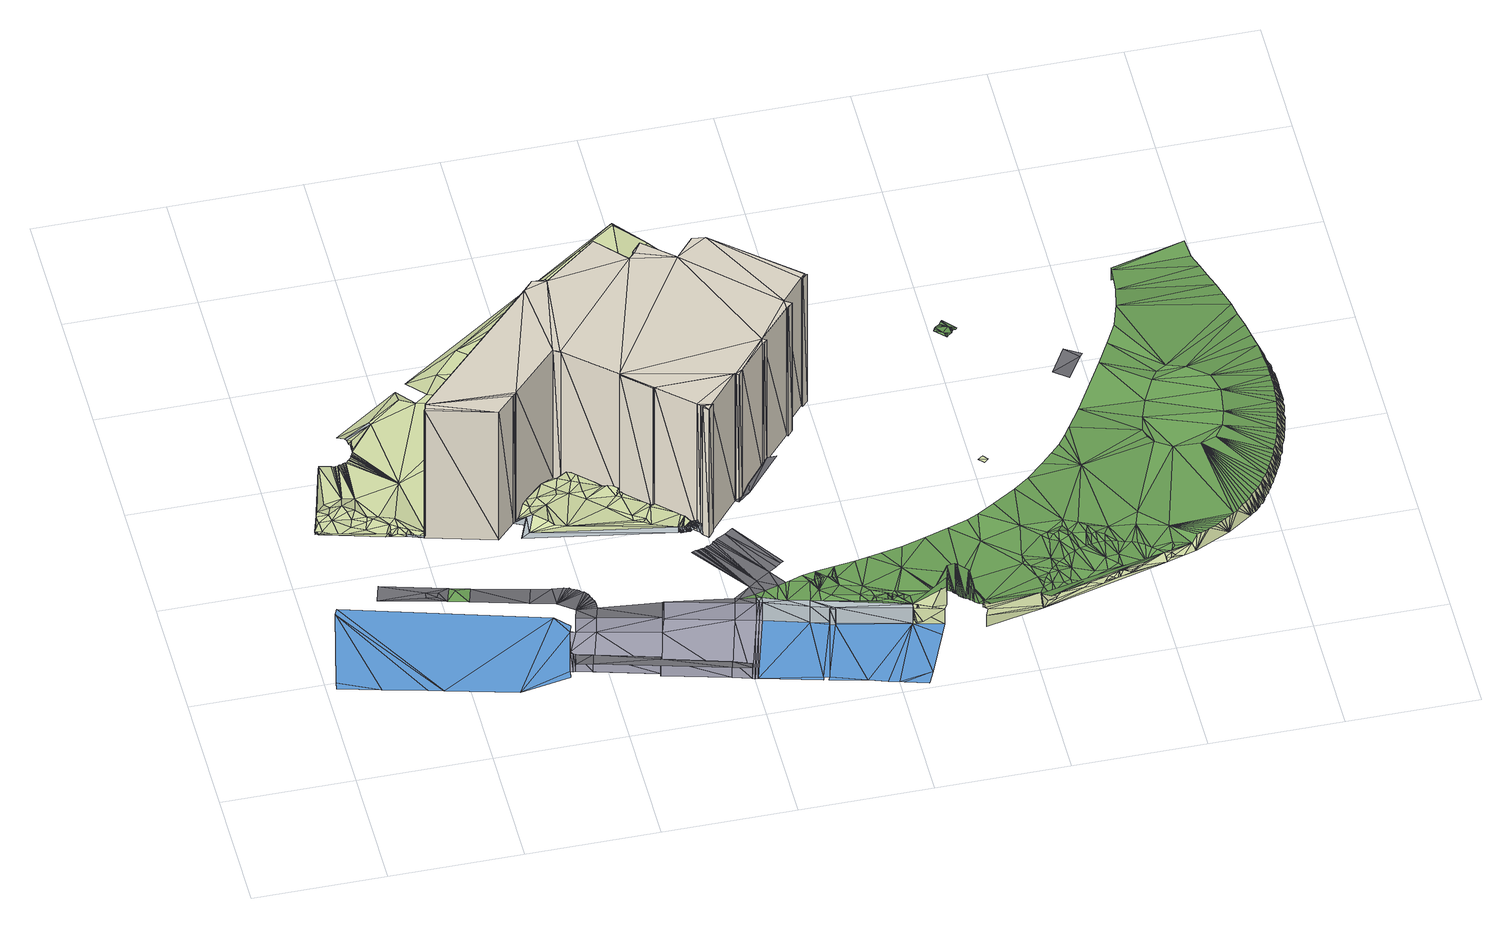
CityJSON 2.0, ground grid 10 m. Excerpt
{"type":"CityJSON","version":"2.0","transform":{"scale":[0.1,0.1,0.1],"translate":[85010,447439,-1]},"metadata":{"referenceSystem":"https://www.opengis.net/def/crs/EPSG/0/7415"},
"CityObjects":{
"object1":{"type":"GenericCityObject","attributes":{"bgt_status":"bestaand","bgt_type":"muur","plus_status":"geenWaarde","plus_type":"waardeOnbekend","relatievehoogteligging":"0"},"geometry":[{"type":"MultiSurface","lod":"1","boundaries":[[[0,1,2]],[[0,2,3]]]}]},
"object2":{"type":"GenericCityObject","attributes":{"bgt_status":"bestaand","bgt_type":"muur","plus_status":"geenWaarde","plus_type":"waardeOnbekend","relatievehoogteligging":"0"},"geometry":[{"type":"MultiSurface","lod":"1","boundaries":[[[4,5,6]],[[5,7,6]]]}]},
"bridge1":{"type":"Bridge","attributes":{"bgt_status":"bestaand","class":"dek","hoortbijtypeoverbrugging":"waardeOnbekend","overbruggingisbeweegbaar":"0","plus_status":"geenWaarde","relatievehoogteligging":"1"},"geometry":[{"type":"MultiSurface","lod":"1","boundaries":[[[8,9,10]],[[8,11,9]],[[12,13,14]],[[12,15,13]],[[16,11,8]],[[12,17,15]],[[15,18,19]],[[19,20,21]],[[21,22,23]],[[21,20,22]],[[19,18,20]],[[15,17,18]],[[24,12,11]],[[17,24,25]],[[17,12,24]],[[26,16,8]],[[24,11,16]],[[8,27,26]],[[8,28,27]],[[29,9,11]],[[30,9,29]],[[31,11,12]],[[29,11,31]],[[32,12,14]],[[31,12,32]],[[33,14,13]],[[32,14,33]],[[34,13,15]],[[33,13,34]],[[35,15,19]],[[34,15,35]],[[36,19,21]],[[35,19,36]],[[37,35,36]],[[38,21,23]],[[36,21,38]],[[39,18,17]],[[40,18,39]],[[41,17,25]],[[39,17,41]],[[42,25,24]],[[41,25,42]],[[43,24,16]],[[42,24,43]],[[44,16,26]],[[43,16,44]],[[45,26,27]],[[44,26,45]],[[46,27,28]],[[45,27,46]]]}]},
"object3":{"type":"GenericCityObject","attributes":{"bgt_status":"bestaand","bgt_type":"muur","plus_status":"geenWaarde","plus_type":"waardeOnbekend","relatievehoogteligging":"0"},"geometry":[{"type":"MultiSurface","lod":"1","boundaries":[[[47,48,49]],[[50,51,52]],[[53,54,55]],[[48,47,56]],[[56,57,58]],[[54,59,60]],[[61,62,63]],[[62,64,65]],[[66,67,68]],[[67,69,68]],[[70,71,72]],[[66,68,73]],[[55,54,60]],[[60,61,63]],[[63,62,65]],[[65,64,74]],[[68,75,73]],[[68,76,75]],[[74,66,73]],[[72,53,55]],[[77,78,70]],[[79,80,77]],[[64,66,74]],[[81,82,79]],[[83,84,81]],[[85,86,83]],[[59,61,60]],[[58,87,85]],[[71,53,72]],[[88,71,70]],[[78,88,70]],[[80,78,77]],[[82,80,79]],[[84,82,81]],[[86,84,83]],[[89,86,85]],[[87,89,85]],[[57,87,58]],[[90,47,49]],[[57,56,47]],[[50,90,49]],[[91,50,49]],[[91,51,50]],[[50,52,92]],[[93,88,78]],[[94,93,80]],[[80,93,78]],[[95,94,82]],[[82,94,80]],[[96,95,84]],[[84,95,82]],[[86,96,84]],[[97,90,50]],[[92,97,50]]]}]},
"building1":{"type":"Building","attributes":{"bgt_status":"bestaand","hoek":"(1:-48.6)","identificatiebagpnd":"503100000022859","identificatiebagvbolaagstehuisnummer":"(1:503010000003317)","measuredHeight":12.97,"min-height-surface":0.29,"plaatsingspunt":"(1:85042.649447462.716)","plus_status":"geenWaarde","relatievehoogteligging":"0","tekst":"(1:79)"},"geometry":[{"type":"MultiSurface","lod":"1","boundaries":[[[98,99,100]],[[101,102,103]],[[101,104,102]],[[105,106,107]],[[103,107,101]],[[108,109,107]],[[108,110,109]],[[111,112,113]],[[107,106,108]],[[114,105,107]],[[105,115,116]],[[106,105,116]],[[117,118,119]],[[105,120,121]],[[113,122,123]],[[111,113,123]],[[121,124,123]],[[125,126,103]],[[123,127,111]],[[124,127,123]],[[120,124,121]],[[128,129,130]],[[131,132,120]],[[105,114,120]],[[120,114,131]],[[126,107,103]],[[128,133,134]],[[128,114,129]],[[135,133,136]],[[137,138,139]],[[137,139,140]],[[138,135,139]],[[140,141,142]],[[140,139,141]],[[135,136,139]],[[133,128,130]],[[133,130,136]],[[136,130,143]],[[143,130,144]],[[114,107,126]],[[126,119,118]],[[145,130,129]],[[129,114,126]],[[118,129,126]],[[146,125,103]],[[147,126,125]],[[146,148,125]],[[146,100,148]],[[146,98,100]],[[149,150,98]],[[98,150,99]],[[151,149,146]],[[146,149,98]],[[152,151,103]],[[103,151,146]],[[153,152,102]],[[102,152,103]],[[154,153,104]],[[104,153,102]],[[155,154,101]],[[101,154,104]],[[156,155,107]],[[107,155,101]],[[157,156,109]],[[109,156,107]],[[158,157,110]],[[110,157,109]],[[159,158,108]],[[108,158,110]],[[160,159,106]],[[106,159,108]],[[161,160,116]],[[116,160,106]],[[162,161,115]],[[115,161,116]],[[163,162,105]],[[105,162,115]],[[164,163,121]],[[121,163,105]],[[165,164,123]],[[123,164,121]],[[166,165,122]],[[122,165,123]],[[167,166,113]],[[113,166,122]],[[67,167,112]],[[112,167,113]],[[69,67,111]],[[111,67,112]],[[68,69,127]],[[127,69,111]],[[76,68,124]],[[124,68,127]],[[168,76,120]],[[120,76,124]],[[169,168,132]],[[132,168,120]],[[170,169,131]],[[131,169,132]],[[171,170,114]],[[114,170,131]],[[172,171,128]],[[128,171,114]],[[173,172,134]],[[134,172,128]],[[174,173,133]],[[133,173,134]],[[51,174,135]],[[135,174,133]],[[52,51,138]],[[138,51,135]],[[92,52,137]],[[137,52,138]],[[175,92,140]],[[140,92,137]],[[2,175,142]],[[142,175,140]],[[3,2,141]],[[141,2,142]],[[176,3,139]],[[139,3,141]],[[177,176,136]],[[136,176,139]],[[178,177,143]],[[143,177,136]],[[179,178,144]],[[144,178,143]],[[180,179,130]],[[130,179,144]],[[181,180,145]],[[145,180,130]],[[182,181,129]],[[129,181,145]],[[183,182,118]],[[118,182,129]],[[184,183,117]],[[117,183,118]],[[185,184,119]],[[119,184,117]],[[186,185,126]],[[126,185,119]],[[187,186,147]],[[147,186,126]],[[188,187,125]],[[125,187,147]],[[189,188,148]],[[148,188,125]],[[190,189,100]],[[100,189,148]],[[150,190,99]],[[99,190,100]]]}]},
"object4":{"type":"GenericCityObject","attributes":{"bgt_status":"bestaand","bgt_type":"kademuur","plus_status":"geenWaarde","plus_type":"waardeOnbekend","relatievehoogteligging":"0"},"geometry":[{"type":"MultiSurface","lod":"1","boundaries":[[[191,192,193]],[[191,193,194]],[[195,196,191]],[[191,196,192]],[[197,195,194]],[[194,195,191]],[[198,197,193]],[[193,197,194]]]}]},
"object5":{"type":"GenericCityObject","attributes":{"bgt_status":"bestaand","bgt_type":"kademuur","plus_status":"geenWaarde","plus_type":"waardeOnbekend","relatievehoogteligging":"0"},"geometry":[{"type":"MultiSurface","lod":"1","boundaries":[[[199,200,192]],[[199,192,201]],[[200,193,192]],[[200,202,193]],[[200,203,202]],[[202,203,38]],[[36,38,204]],[[36,205,37]],[[205,36,204]],[[38,203,204]],[[196,206,192]],[[192,206,201]],[[207,198,202]],[[202,198,193]],[[23,207,38]],[[38,207,202]],[[21,23,36]],[[36,23,38]],[[19,21,35]],[[35,21,37]],[[37,21,36]],[[205,35,37]]]}]},
"road1":{"type":"Road","attributes":{"bgt_status":"bestaand","function":"voetpad","plus_functiewegdeel":"waardeOnbekend","plus_fysiekvoorkomenwegdeel":"gebakkenklinkers","plus_status":"geenWaarde","relatievehoogteligging":"0","surfacematerial":"openverharding","wegdeeloptalud":"0"},"geometry":[{"type":"MultiSurface","lod":"1","boundaries":[[[208,209,210]],[[211,212,213]],[[211,209,214]],[[208,214,209]],[[212,211,214]],[[215,208,210]],[[215,213,208]],[[215,211,213]]]}]},
"road2":{"type":"Road","attributes":{"bgt_status":"bestaand","function":"voetpad","plus_functiewegdeel":"waardeOnbekend","plus_fysiekvoorkomenwegdeel":"gebakkenklinkers","plus_status":"geenWaarde","relatievehoogteligging":"0","surfacematerial":"openverharding","wegdeeloptalud":"0"},"geometry":[{"type":"MultiSurface","lod":"1","boundaries":[[[213,212,208]],[[212,214,208]]]}]},
"plantcover1":{"type":"PlantCover","attributes":{"begroeidterreindeeloptalud":"0","bgt_status":"bestaand","class":"groenvoorziening","plus_fysiekvoorkomen":"waardeOnbekend","plus_status":"geenWaarde","relatievehoogteligging":"0"},"geometry":[{"type":"MultiSurface","lod":"1","boundaries":[[[216,217,218]],[[218,209,211]],[[216,218,211]],[[217,209,218]]]}]},
"road3":{"type":"Road","attributes":{"bgt_status":"bestaand","function":"parkeervlak","plus_functiewegdeel":"waardeOnbekend","plus_fysiekvoorkomenwegdeel":"betonstraatstenen","plus_status":"geenWaarde","relatievehoogteligging":"0","surfacematerial":"openverharding","wegdeeloptalud":"0"},"geometry":[{"type":"MultiSurface","lod":"1","boundaries":[[[219,220,217]],[[219,217,216]]]}]},
"road4":{"type":"Road","attributes":{"bgt_status":"bestaand","function":"voetpad","plus_functiewegdeel":"waardeOnbekend","plus_fysiekvoorkomenwegdeel":"gebakkenklinkers","plus_status":"geenWaarde","relatievehoogteligging":"0","surfacematerial":"openverharding","wegdeeloptalud":"0"},"geometry":[{"type":"MultiSurface","lod":"1","boundaries":[[[221,43,222]],[[43,44,222]],[[16,26,43]],[[43,26,44]]]}]},
"road5":{"type":"Road","attributes":{"bgt_status":"bestaand","function":"voetpad","plus_functiewegdeel":"waardeOnbekend","plus_fysiekvoorkomenwegdeel":"gebakkenklinkers","plus_status":"geenWaarde","relatievehoogteligging":"0","surfacematerial":"openverharding","wegdeeloptalud":"0"},"geometry":[{"type":"MultiSurface","lod":"1","boundaries":[[[223,224,225]],[[223,225,226]],[[226,225,227]],[[227,225,228]],[[228,225,229]],[[229,225,230]],[[230,225,231]],[[231,225,232]],[[232,233,234]],[[234,233,235]],[[235,233,236]],[[236,233,237]],[[237,233,238]],[[238,233,239]],[[239,233,240]],[[240,233,241]],[[241,233,242]],[[242,233,243]],[[243,233,244]],[[232,225,233]],[[245,220,219]],[[225,245,219]],[[224,245,225]]]}]},
"road6":{"type":"Road","attributes":{"bgt_status":"bestaand","function":"voetpad","plus_functiewegdeel":"waardeOnbekend","plus_fysiekvoorkomenwegdeel":"gebakkenklinkers","plus_status":"geenWaarde","relatievehoogteligging":"0","surfacematerial":"openverharding","wegdeeloptalud":"0"},"geometry":[{"type":"MultiSurface","lod":"1","boundaries":[[[29,244,233]],[[29,233,30]],[[9,11,30]],[[30,11,29]]]}]},
"road7":{"type":"Road","attributes":{"bgt_status":"bestaand","function":"rijbaanlokaleweg","plus_functiewegdeel":"waardeOnbekend","plus_fysiekvoorkomenwegdeel":"betonstraatstenen","plus_status":"geenWaarde","relatievehoogteligging":"0","surfacematerial":"openverharding","wegdeeloptalud":"0"},"geometry":[{"type":"MultiSurface","lod":"1","boundaries":[[[42,43,41]],[[246,39,41]],[[43,221,41]],[[41,221,246]],[[24,16,42]],[[42,16,43]],[[25,24,41]],[[41,24,42]],[[17,25,39]],[[39,25,41]]]}]},
"waterbody1":{"type":"WaterBody","attributes":{"bgt_status":"bestaand","class":"waterloop","plus_status":"geenWaarde","plus_type":"waardeOnbekend","relatievehoogteligging":"0"},"geometry":[{"type":"MultiSurface","lod":"1","boundaries":[[[247,248,249]],[[247,250,251]],[[27,26,9]],[[252,10,253]],[[254,10,28]],[[254,27,9]],[[14,12,13]],[[13,12,15]],[[19,15,18]],[[255,197,256]],[[21,19,20]],[[23,21,22]],[[207,197,198]],[[22,207,23]],[[256,197,207]],[[196,195,206]],[[206,195,257]],[[206,258,259]],[[206,260,258]],[[206,261,260]],[[260,262,263]],[[262,260,261]],[[256,207,22]],[[206,264,261]],[[206,257,264]],[[195,255,257]],[[257,255,265]],[[195,197,255]],[[12,17,15]],[[24,11,16]],[[256,22,266]],[[11,9,16]],[[21,20,22]],[[19,18,20]],[[15,17,18]],[[24,25,17]],[[12,24,17]],[[12,11,24]],[[267,28,268]],[[9,26,16]],[[10,252,268]],[[28,27,254]],[[251,250,252]],[[10,268,28]],[[252,250,268]],[[247,269,250]],[[247,249,269]],[[249,248,270]]]}]},
"road8":{"type":"Road","attributes":{"bgt_status":"bestaand","function":"rijbaanlokaleweg","plus_functiewegdeel":"waardeOnbekend","plus_fysiekvoorkomenwegdeel":"betonstraatstenen","plus_status":"geenWaarde","relatievehoogteligging":"0","surfacematerial":"openverharding","wegdeeloptalud":"0"},"geometry":[{"type":"MultiSurface","lod":"1","boundaries":[[[31,32,244]],[[31,244,29]],[[12,14,31]],[[31,14,32]],[[11,12,29]],[[29,12,31]]]}]},
"landuse1":{"type":"LandUse","attributes":{"bgt_fysiekvoorkomen":"erf","bgt_status":"bestaand","onbegroeidterreindeeloptalud":"0","plus_fysiekvoorkomen":"waardeOnbekend","plus_status":"geenWaarde","relatievehoogteligging":"0"},"geometry":[{"type":"MultiSurface","lod":"1","boundaries":[[[271,51,91]],[[272,273,171]],[[91,49,274]],[[275,170,171]],[[273,276,171]],[[58,277,56]],[[278,170,275]],[[279,280,281]],[[76,282,75]],[[75,282,73]],[[73,282,74]],[[74,282,65]],[[65,282,63]],[[63,282,60]],[[60,282,55]],[[55,282,72]],[[72,282,70]],[[70,282,77]],[[77,282,79]],[[79,282,81]],[[81,282,83]],[[83,282,277]],[[85,83,277]],[[58,85,277]],[[283,169,170]],[[284,285,286]],[[172,272,171]],[[172,173,287]],[[169,280,168]],[[169,281,280]],[[288,289,290]],[[283,170,278]],[[288,290,291]],[[174,51,290]],[[292,293,294]],[[294,295,281]],[[296,297,298]],[[297,299,289]],[[300,301,283]],[[281,169,301]],[[277,282,76]],[[277,48,56]],[[168,279,76]],[[168,280,279]],[[300,283,278]],[[301,169,283]],[[287,272,172]],[[286,285,296]],[[284,274,49]],[[276,302,275]],[[174,299,303]],[[174,290,299]],[[48,285,49]],[[292,281,301]],[[288,291,51]],[[290,51,291]],[[304,293,285]],[[304,294,293]],[[287,303,305]],[[306,293,292]],[[307,273,272]],[[308,302,276]],[[279,277,76]],[[279,48,277]],[[295,304,285]],[[295,279,281]],[[171,276,275]],[[273,308,276]],[[285,284,49]],[[285,308,296]],[[286,298,289]],[[299,290,289]],[[296,305,297]],[[297,289,298]],[[308,309,296]],[[287,173,303]],[[174,303,173]],[[299,297,303]],[[275,302,278]],[[302,306,300]],[[278,302,300]],[[308,306,302]],[[274,286,91]],[[274,284,286]],[[285,306,308]],[[285,293,306]],[[273,309,308]],[[305,303,297]],[[307,305,296]],[[272,287,305]],[[305,307,272]],[[309,273,307]],[[286,288,271]],[[286,289,288]],[[286,271,91]],[[288,51,271]],[[292,294,281]],[[304,295,294]],[[286,296,298]],[[309,307,296]],[[300,292,301]],[[300,306,292]],[[48,295,285]],[[48,279,295]]]}]},
"landuse2":{"type":"LandUse","attributes":{"bgt_fysiekvoorkomen":"openverharding","bgt_status":"bestaand","onbegroeidterreindeeloptalud":"0","plus_fysiekvoorkomen":"waardeOnbekend","plus_status":"geenWaarde","relatievehoogteligging":"0"},"geometry":[{"type":"MultiSurface","lod":"1","boundaries":[[[310,311,312]],[[313,314,315]],[[316,317,318]],[[317,319,320]],[[321,0,3]],[[0,322,323]],[[322,324,323]],[[323,324,325]],[[326,327,315]],[[328,324,329]],[[330,331,0]],[[332,320,333]],[[334,335,336]],[[337,338,339]],[[334,340,335]],[[341,342,343]],[[344,341,339]],[[345,344,339]],[[346,339,347]],[[347,339,348]],[[348,349,350]],[[351,319,317]],[[350,349,352]],[[320,177,317]],[[353,352,349]],[[354,353,349]],[[355,354,349]],[[356,355,349]],[[320,356,349]],[[349,339,357]],[[356,320,332]],[[320,358,333]],[[359,360,320]],[[320,349,361]],[[362,363,320]],[[364,362,320]],[[320,365,176]],[[366,367,320]],[[368,366,320]],[[369,368,320]],[[312,369,6]],[[310,312,6]],[[310,370,311]],[[310,371,370]],[[310,372,371]],[[310,373,372]],[[374,375,310]],[[376,374,310]],[[7,376,310]],[[377,4,6]],[[378,317,316]],[[5,4,379]],[[379,4,380]],[[377,319,380]],[[6,369,320]],[[378,351,317]],[[381,316,315]],[[382,383,384]],[[385,386,387]],[[326,315,314]],[[314,388,326]],[[314,313,389]],[[390,391,392]],[[386,384,383]],[[393,394,395]],[[395,394,390]],[[396,397,326]],[[393,398,394]],[[388,314,399]],[[346,345,339]],[[400,401,402]],[[335,340,342]],[[336,403,404]],[[405,406,407]],[[324,328,325]],[[176,321,3]],[[359,320,363]],[[398,396,385]],[[393,397,396]],[[408,409,327]],[[408,316,381]],[[394,398,385]],[[393,396,398]],[[390,410,395]],[[382,384,395]],[[348,339,349]],[[357,411,405]],[[176,331,321]],[[412,413,329]],[[396,326,385]],[[327,409,315]],[[341,343,339]],[[342,340,343]],[[414,415,416]],[[415,328,329]],[[413,361,417]],[[349,357,407]],[[408,378,316]],[[418,351,378]],[[419,383,382]],[[387,386,383]],[[410,382,395]],[[420,391,419]],[[343,337,339]],[[343,340,337]],[[421,335,342]],[[403,401,404]],[[322,412,324]],[[413,416,329]],[[331,322,0]],[[412,329,324]],[[176,365,331]],[[320,360,358]],[[339,338,357]],[[337,340,422]],[[422,334,357]],[[400,402,415]],[[338,422,357]],[[338,337,422]],[[357,405,407]],[[411,415,414]],[[416,415,329]],[[402,328,415]],[[365,322,331]],[[413,412,322]],[[357,334,411]],[[422,340,334]],[[420,419,382]],[[391,385,387]],[[1,323,325]],[[1,0,323]],[[418,408,397]],[[418,378,408]],[[361,365,320]],[[320,176,177]],[[423,424,406]],[[405,411,406]],[[397,327,326]],[[397,408,327]],[[4,377,380]],[[6,319,377]],[[407,424,349]],[[413,322,365]],[[6,320,319]],[[367,364,320]],[[424,417,361]],[[413,365,361]],[[413,417,416]],[[361,349,424]],[[411,404,415]],[[403,335,421]],[[410,392,382]],[[410,390,392]],[[406,424,407]],[[406,414,423]],[[417,423,416]],[[417,424,423]],[[423,414,416]],[[406,411,414]],[[392,420,382]],[[392,391,420]],[[425,399,314]],[[388,385,326]],[[425,388,399]],[[386,385,388]],[[386,425,314]],[[386,388,425]],[[7,310,6]],[[375,373,310]],[[404,400,415]],[[404,401,400]],[[321,330,0]],[[321,331,330]],[[409,381,315]],[[409,408,381]],[[419,387,383]],[[419,391,387]],[[411,336,404]],[[411,334,336]],[[401,403,421]],[[336,335,403]]]}]},
"road9":{"type":"Road","attributes":{"bgt_status":"bestaand","function":"voetpad","plus_functiewegdeel":"waardeOnbekend","plus_fysiekvoorkomenwegdeel":"gebakkenklinkers","plus_status":"geenWaarde","relatievehoogteligging":"0","surfacematerial":"openverharding","wegdeeloptalud":"0"},"geometry":[{"type":"MultiSurface","lod":"1","boundaries":[[[426,40,39]],[[426,39,246]],[[18,17,40]],[[40,17,39]]]}]},
"road10":{"type":"Road","attributes":{"bgt_status":"bestaand","function":"rijbaanlokaleweg","plus_functiewegdeel":"waardeOnbekend","plus_fysiekvoorkomenwegdeel":"betonstraatstenen","plus_status":"geenWaarde","relatievehoogteligging":"0","surfacematerial":"openverharding","wegdeeloptalud":"0"},"geometry":[{"type":"MultiSurface","lod":"1","boundaries":[[[427,33,34]],[[13,15,33]],[[33,15,34]]]}]},
"landuse3":{"type":"LandUse","attributes":{"bgt_fysiekvoorkomen":"onverhard","bgt_status":"bestaand","onbegroeidterreindeeloptalud":"0","plus_fysiekvoorkomen":"waardeOnbekend","plus_status":"geenWaarde","relatievehoogteligging":"0"},"geometry":[{"type":"MultiSurface","lod":"1","boundaries":[[[428,181,429]],[[180,181,428]],[[178,317,177]],[[178,179,318]],[[178,318,317]],[[318,430,316]],[[431,313,315]],[[431,429,313]],[[428,179,180]],[[430,431,315]],[[318,179,428]],[[431,428,429]],[[431,430,428]],[[316,430,315]],[[318,428,430]]]}]},
"road11":{"type":"Road","attributes":{"bgt_status":"bestaand","function":"voetpad","plus_functiewegdeel":"waardeOnbekend","plus_fysiekvoorkomenwegdeel":"gebakkenklinkers","plus_status":"geenWaarde","relatievehoogteligging":"0","surfacematerial":"openverharding","wegdeeloptalud":"0"},"geometry":[{"type":"MultiSurface","lod":"1","boundaries":[[[205,432,35]],[[432,34,35]],[[432,427,34]],[[15,19,34]],[[34,19,35]]]}]},
"road12":{"type":"Road","attributes":{"bgt_status":"bestaand","function":"rijbaanlokaleweg","plus_functiewegdeel":"verkeersdrempel","plus_fysiekvoorkomenwegdeel":"waardeOnbekend","plus_status":"geenWaarde","relatievehoogteligging":"0","surfacematerial":"openverharding","wegdeeloptalud":"0"},"geometry":[{"type":"MultiSurface","lod":"1","boundaries":[[[433,434,435]],[[436,437,435]],[[438,436,435]],[[439,438,435]],[[440,439,435]],[[441,440,435]],[[442,441,435]],[[434,442,435]]]}]},
"road13":{"type":"Road","attributes":{"bgt_status":"bestaand","function":"voetpad","plus_functiewegdeel":"waardeOnbekend","plus_fysiekvoorkomenwegdeel":"tegels","plus_status":"geenWaarde","relatievehoogteligging":"0","surfacematerial":"openverharding","wegdeeloptalud":"0"}},
"road14":{"type":"Road","attributes":{"bgt_status":"bestaand","function":"rijbaanlokaleweg","plus_functiewegdeel":"waardeOnbekend","plus_fysiekvoorkomenwegdeel":"betonstraatstenen","plus_status":"geenWaarde","relatievehoogteligging":"0","surfacematerial":"openverharding","wegdeeloptalud":"0"},"geometry":[{"type":"MultiSurface","lod":"1","boundaries":[[[443,434,433]],[[444,443,433]],[[445,444,433]],[[446,447,433]],[[433,448,445]],[[433,447,448]],[[446,449,447]],[[449,446,450]]]}]},
"road15":{"type":"Road","attributes":{"bgt_status":"bestaand","function":"voetpad","plus_functiewegdeel":"waardeOnbekend","plus_fysiekvoorkomenwegdeel":"asfalt","plus_status":"geenWaarde","relatievehoogteligging":"0","surfacematerial":"geslotenverharding","wegdeeloptalud":"0"},"geometry":[{"type":"MultiSurface","lod":"1","boundaries":[[[451,452,446]],[[451,433,453]],[[453,435,454]],[[454,435,432]],[[432,435,427]],[[453,433,435]],[[451,446,433]]]}]},
"road16":{"type":"Road","attributes":{"bgt_status":"bestaand","function":"rijbaanlokaleweg","plus_functiewegdeel":"waardeOnbekend","plus_fysiekvoorkomenwegdeel":"betonstraatstenen","plus_status":"geenWaarde","relatievehoogteligging":"0","surfacematerial":"openverharding","wegdeeloptalud":"0"},"geometry":[{"type":"MultiSurface","lod":"1","boundaries":[[[455,456,446]],[[456,450,446]]]}]},
"road17":{"type":"Road","attributes":{"bgt_status":"bestaand","function":"rijbaanlokaleweg","plus_functiewegdeel":"verkeersdrempel","plus_fysiekvoorkomenwegdeel":"waardeOnbekend","plus_status":"geenWaarde","relatievehoogteligging":"0","surfacematerial":"openverharding","wegdeeloptalud":"0"},"geometry":[{"type":"MultiSurface","lod":"1","boundaries":[[[457,458,459]],[[458,456,459]],[[459,456,455]]]}]},
"road18":{"type":"Road","attributes":{"bgt_status":"bestaand","function":"voetpadoptrap","plus_functiewegdeel":"waardeOnbekend","plus_fysiekvoorkomenwegdeel":"waardeOnbekend","plus_status":"geenWaarde","relatievehoogteligging":"0","surfacematerial":"geslotenverharding","wegdeeloptalud":"0"},"geometry":[{"type":"MultiSurface","lod":"1","boundaries":[[[460,158,160]],[[460,160,461]],[[461,160,161]],[[158,159,160]]]}]},
"road19":{"type":"Road","attributes":{"bgt_status":"bestaand","function":"voetpadoptrap","plus_functiewegdeel":"waardeOnbekend","plus_fysiekvoorkomenwegdeel":"waardeOnbekend","plus_status":"geenWaarde","relatievehoogteligging":"0","surfacematerial":"geslotenverharding","wegdeeloptalud":"0"},"geometry":[{"type":"MultiSurface","lod":"1","boundaries":[[[162,163,164]],[[462,162,164]],[[461,161,162]],[[462,461,162]],[[463,460,462]],[[460,157,158]],[[462,460,461]],[[463,157,460]]]}]},
"landuse4":{"type":"LandUse","attributes":{"bgt_fysiekvoorkomen":"geslotenverharding","bgt_status":"bestaand","onbegroeidterreindeeloptalud":"0","plus_fysiekvoorkomen":"waardeOnbekend","plus_status":"geenWaarde","relatievehoogteligging":"0"},"geometry":[{"type":"MultiSurface","lod":"1","boundaries":[[[464,201,465]],[[466,467,464]],[[468,466,464]],[[468,469,470]],[[468,470,199]],[[471,201,467]],[[466,471,467]],[[199,201,471]],[[199,466,468]],[[199,471,466]],[[467,201,464]],[[465,468,464]],[[465,469,468]],[[206,259,201]],[[201,259,465]]]}]},
"plantcover2":{"type":"PlantCover","attributes":{"begroeidterreindeeloptalud":"0","bgt_status":"bestaand","class":"groenvoorziening","plus_fysiekvoorkomen":"heesters","plus_status":"geenWaarde","relatievehoogteligging":"0"},"geometry":[{"type":"MultiSurface","lod":"1","boundaries":[[[472,203,200]],[[473,200,474]],[[473,472,200]],[[473,475,472]],[[473,476,475]],[[477,478,473]],[[479,477,473]],[[480,479,473]],[[481,480,473]],[[482,481,473]],[[483,482,473]],[[484,483,473]],[[482,483,485]],[[485,483,486]],[[474,200,487]],[[488,489,490]],[[491,492,493]],[[494,491,493]],[[495,494,493]],[[496,495,493]],[[497,498,493]],[[493,499,496]],[[500,499,493]],[[501,500,493]],[[502,501,493]],[[503,502,493]],[[504,503,493]],[[505,504,493]],[[498,505,493]],[[497,506,507]],[[508,497,509]],[[509,497,510]],[[511,510,497]],[[512,511,507]],[[513,493,492]],[[514,515,516]],[[517,514,516]],[[518,517,519]],[[520,518,519]],[[490,520,521]],[[490,489,520]],[[522,523,524]],[[524,523,525]],[[525,523,526]],[[526,527,528]],[[515,512,507]],[[529,530,531]],[[532,533,534]],[[530,529,535]],[[536,535,537]],[[537,535,538]],[[538,535,539]],[[540,541,542]],[[543,539,544]],[[540,539,541]],[[545,544,546]],[[544,547,543]],[[548,549,550]],[[551,552,553]],[[554,552,548]],[[554,548,555]],[[548,556,557]],[[550,534,558]],[[559,560,550]],[[550,561,559]],[[562,558,534]],[[563,562,534]],[[564,563,534]],[[556,548,565]],[[530,535,536]],[[529,566,532]],[[523,521,527]],[[529,531,566]],[[530,567,531]],[[488,490,523]],[[528,531,567]],[[521,520,519]],[[516,519,517]],[[568,521,519]],[[569,519,516]],[[516,515,507]],[[507,511,497]],[[570,497,508]],[[570,498,497]],[[523,490,521]],[[513,492,199]],[[513,199,470]],[[571,572,573]],[[533,564,534]],[[574,199,575]],[[576,577,578]],[[550,558,561]],[[579,526,567]],[[527,531,528]],[[526,523,527]],[[522,488,523]],[[539,535,541]],[[529,580,535]],[[581,582,583]],[[584,576,585]],[[586,549,548]],[[550,560,565]],[[567,526,528]],[[579,525,526]],[[582,484,487]],[[584,585,587]],[[532,534,588]],[[555,548,557]],[[549,589,550]],[[200,577,487]],[[578,199,585]],[[572,581,573]],[[583,576,584]],[[590,591,587]],[[587,199,592]],[[200,578,577]],[[200,199,578]],[[593,581,572]],[[584,591,573]],[[573,591,590]],[[587,585,199]],[[492,575,199]],[[492,572,575]],[[565,548,550]],[[542,529,588]],[[484,474,487]],[[486,483,594]],[[484,473,474]],[[478,476,473]],[[553,544,551]],[[553,546,544]],[[595,539,543]],[[595,538,539]],[[572,571,596]],[[592,199,574]],[[581,583,584]],[[583,582,577]],[[573,581,584]],[[593,582,581]],[[532,588,529]],[[589,549,586]],[[551,544,588]],[[545,547,544]],[[552,551,548]],[[588,534,589]],[[586,551,588]],[[586,548,551]],[[590,587,592]],[[591,584,587]],[[582,483,484]],[[483,597,594]],[[598,483,593]],[[598,597,483]],[[585,576,578]],[[583,577,576]],[[577,582,487]],[[593,483,582]],[[588,589,586]],[[534,550,589]],[[544,540,588]],[[580,529,542]],[[588,540,542]],[[544,539,540]],[[541,580,542]],[[541,535,580]],[[574,596,592]],[[596,575,572]],[[592,596,571]],[[574,575,596]],[[571,590,592]],[[571,573,590]]]}]},
"landuse5":{"type":"LandUse","attributes":{"bgt_fysiekvoorkomen":"geslotenverharding","bgt_status":"bestaand","onbegroeidterreindeeloptalud":"0","plus_fysiekvoorkomen":"waardeOnbekend","plus_status":"geenWaarde","relatievehoogteligging":"0"},"geometry":[{"type":"MultiSurface","lod":"1","boundaries":[[[599,600,531]],[[601,602,603]],[[601,600,602]],[[527,604,599]],[[531,600,601]],[[527,599,531]],[[604,600,599]],[[566,601,603]],[[566,531,601]],[[605,603,602]]]}]},
"landuse6":{"type":"LandUse","attributes":{"bgt_fysiekvoorkomen":"geslotenverharding","bgt_status":"bestaand","onbegroeidterreindeeloptalud":"0","plus_fysiekvoorkomen":"waardeOnbekend","plus_status":"geenWaarde","relatievehoogteligging":"0"},"geometry":[{"type":"MultiSurface","lod":"1","boundaries":[[[606,607,608]],[[606,608,609]]]}]},
"plantcover3":{"type":"PlantCover","attributes":{"begroeidterreindeeloptalud":"0","bgt_status":"bestaand","class":"groenvoorziening","plus_fysiekvoorkomen":"gras-enkruidachtigen","plus_status":"geenWaarde","relatievehoogteligging":"0"},"geometry":[{"type":"MultiSurface","lod":"1","boundaries":[[[610,488,522]],[[611,557,556]],[[612,613,614]],[[612,615,616]],[[617,618,619]],[[620,621,618]],[[622,623,624]],[[622,625,626]],[[627,628,629]],[[627,629,630]],[[631,632,633]],[[632,634,633]],[[635,636,637]],[[638,639,640]],[[639,641,640]],[[642,643,644]],[[645,646,647]],[[648,631,633]],[[638,640,637]],[[641,649,640]],[[633,635,637]],[[644,650,651]],[[636,638,637]],[[644,651,652]],[[634,635,633]],[[653,654,565]],[[655,532,656]],[[631,630,632]],[[627,626,628]],[[622,624,625]],[[657,647,658]],[[618,659,620]],[[659,618,660]],[[660,618,617]],[[619,612,661]],[[612,614,615]],[[657,662,613]],[[662,657,663]],[[657,658,664]],[[647,665,658]],[[666,667,668]],[[665,647,669]],[[669,647,646]],[[647,670,645]],[[647,671,670]],[[672,673,674]],[[675,672,674]],[[676,675,674]],[[677,676,674]],[[678,677,674]],[[644,679,680]],[[681,674,682]],[[682,674,683]],[[683,674,684]],[[684,685,686]],[[687,684,686]],[[688,687,686]],[[686,685,689]],[[686,690,688]],[[686,691,690]],[[686,692,691]],[[693,564,686]],[[692,686,694]],[[694,686,695]],[[686,696,697]],[[698,699,700]],[[701,702,703]],[[704,705,706]],[[707,593,708]],[[533,532,655]],[[696,686,656]],[[564,533,709]],[[710,711,595]],[[712,711,710]],[[563,564,693]],[[700,713,702]],[[714,559,561]],[[644,715,679]],[[716,496,499]],[[717,718,708]],[[610,512,515]],[[714,561,693]],[[559,714,653]],[[654,556,565]],[[654,611,556]],[[611,705,557]],[[557,705,555]],[[704,719,552]],[[719,704,720]],[[546,553,721]],[[710,545,721]],[[710,547,545]],[[595,543,710]],[[538,595,711]],[[702,722,723]],[[724,537,538]],[[724,536,537]],[[567,530,724]],[[579,567,610]],[[525,579,610]],[[524,525,610]],[[524,610,522]],[[489,488,610]],[[520,489,610]],[[518,520,610]],[[518,610,517]],[[517,610,514]],[[514,610,515]],[[511,512,510]],[[510,512,610]],[[703,702,610]],[[509,510,610]],[[716,702,723]],[[708,572,725]],[[570,610,498]],[[598,726,727]],[[610,504,505]],[[707,726,593]],[[504,610,503]],[[716,502,503]],[[503,610,716]],[[598,593,726]],[[502,716,501]],[[472,728,203]],[[500,501,716]],[[500,716,499]],[[204,453,454]],[[496,716,495]],[[716,708,494]],[[495,716,494]],[[494,708,491]],[[729,203,451]],[[707,708,730]],[[572,708,593]],[[731,482,727]],[[727,597,598]],[[727,594,597]],[[472,732,728]],[[727,486,594]],[[731,732,476]],[[486,727,485]],[[481,482,731]],[[485,727,482]],[[452,203,728]],[[729,451,453]],[[731,480,481]],[[452,451,203]],[[480,731,479]],[[479,731,477]],[[477,731,478]],[[478,731,476]],[[476,732,475]],[[475,732,472]],[[432,205,454]],[[454,205,204]],[[680,733,644]],[[734,674,681]],[[734,678,674]],[[689,685,715]],[[673,671,674]],[[663,657,664]],[[685,684,674]],[[661,612,616]],[[674,671,647]],[[623,622,621]],[[657,613,612]],[[612,619,618]],[[627,622,626]],[[618,621,622]],[[735,631,648]],[[736,737,738]],[[630,631,627]],[[735,737,739]],[[631,735,739]],[[737,740,739]],[[737,736,740]],[[738,741,736]],[[738,733,680]],[[738,680,741]],[[733,642,644]],[[560,559,653]],[[667,742,668]],[[554,704,552]],[[699,743,700]],[[567,724,703]],[[724,538,711]],[[698,700,668]],[[702,713,722]],[[654,744,611]],[[667,721,719]],[[668,700,745]],[[743,713,700]],[[558,693,561]],[[693,562,563]],[[695,686,697]],[[689,693,686]],[[746,666,668]],[[742,720,698]],[[714,744,654]],[[705,554,555]],[[644,706,714]],[[644,652,698]],[[705,744,706]],[[714,689,644]],[[719,720,667]],[[698,652,699]],[[204,729,453]],[[204,203,729]],[[560,653,565]],[[714,654,653]],[[554,705,704]],[[611,744,705]],[[747,655,656]],[[709,533,655]],[[686,709,656]],[[686,564,709]],[[505,498,610]],[[610,570,508]],[[717,716,723]],[[703,712,701]],[[547,710,543]],[[712,703,711]],[[704,706,720]],[[706,644,698]],[[715,644,689]],[[643,650,644]],[[703,724,711]],[[530,536,724]],[[668,742,698]],[[667,720,742]],[[745,701,710]],[[745,700,701]],[[720,706,698]],[[744,714,706]],[[746,721,666]],[[545,546,721]],[[745,746,668]],[[721,667,666]],[[553,719,721]],[[553,552,719]],[[710,746,745]],[[710,721,746]],[[509,610,508]],[[567,703,610]],[[709,747,656]],[[709,655,747]],[[714,693,689]],[[558,562,693]],[[492,725,572]],[[708,718,730]],[[492,708,725]],[[492,491,708]],[[710,701,712]],[[700,702,701]],[[702,716,610]],[[717,708,716]],[[748,749,641]],[[641,749,649]],[[639,748,641]]]}]},
"landuse7":{"type":"LandUse","attributes":{"bgt_fysiekvoorkomen":"geslotenverharding","bgt_status":"bestaand","onbegroeidterreindeeloptalud":"0","plus_fysiekvoorkomen":"waardeOnbekend","plus_status":"geenWaarde","relatievehoogteligging":"0"},"geometry":[{"type":"MultiSurface","lod":"1","boundaries":[[[750,751,752]],[[753,532,566]],[[754,755,566]],[[756,532,753]],[[755,757,566]],[[758,603,759]],[[603,754,566]],[[603,760,754]],[[761,603,758]],[[759,532,752]],[[757,753,566]],[[757,760,762]],[[755,760,757]],[[755,754,760]],[[757,763,753]],[[762,603,761]],[[750,756,764]],[[753,763,761]],[[765,756,753]],[[750,532,756]],[[766,764,756]],[[752,532,750]],[[767,765,768]],[[767,756,765]],[[750,764,751]],[[758,756,767]],[[758,768,761]],[[765,753,768]],[[751,766,758]],[[758,766,756]],[[752,751,759]],[[764,766,751]],[[751,758,759]],[[767,768,758]],[[753,761,768]],[[763,757,762]],[[763,762,761]],[[760,603,762]]]}]},
"plantcover4":{"type":"PlantCover","attributes":{"begroeidterreindeeloptalud":"0","bgt_status":"bestaand","class":"groenvoorziening","plus_fysiekvoorkomen":"waardeOnbekend","plus_status":"geenWaarde","relatievehoogteligging":"0"},"geometry":[{"type":"MultiSurface","lod":"1","boundaries":[[[769,770,771]],[[770,772,771]],[[771,773,769]],[[771,774,773]],[[775,776,771]],[[771,776,777]],[[775,778,776]],[[775,779,780]],[[781,782,779]],[[781,783,782]],[[775,771,783]],[[783,771,784]],[[784,771,785]],[[771,772,786]],[[787,775,780]],[[787,778,775]],[[785,771,786]],[[777,774,771]],[[775,781,779]],[[775,783,781]]]}]},
"road20":{"type":"Road","attributes":{"bgt_status":"bestaand","function":"voetpad","plus_functiewegdeel":"waardeOnbekend","plus_fysiekvoorkomenwegdeel":"tegels","plus_status":"geenWaarde","relatievehoogteligging":"0","surfacematerial":"openverharding","wegdeeloptalud":"0"},"geometry":[{"type":"MultiSurface","lod":"1","boundaries":[[[788,789,790]],[[788,791,792]],[[788,790,791]]]}]},
"plantcover5":{"type":"PlantCover","attributes":{"begroeidterreindeeloptalud":"0","bgt_status":"bestaand","class":"groenvoorziening","plus_fysiekvoorkomen":"heesters","plus_status":"geenWaarde","relatievehoogteligging":"0"},"geometry":[{"type":"MultiSurface","lod":"1","boundaries":[[[741,680,715]],[[741,612,736]],[[736,618,740]],[[740,627,739]],[[739,627,631]],[[740,622,627]],[[740,618,622]],[[736,612,618]],[[741,657,612]],[[741,685,657]],[[657,674,647]],[[657,685,674]],[[741,715,685]],[[680,679,715]]]}]},
"landuse8":{"type":"LandUse","attributes":{"bgt_fysiekvoorkomen":"geslotenverharding","bgt_status":"bestaand","onbegroeidterreindeeloptalud":"0","plus_fysiekvoorkomen":"waardeOnbekend","plus_status":"geenWaarde","relatievehoogteligging":"0"},"geometry":[{"type":"MultiSurface","lod":"1","boundaries":[[[793,794,532]],[[795,796,694]],[[696,795,697]],[[697,795,695]],[[695,795,694]],[[694,796,692]],[[797,798,734]],[[799,800,677]],[[801,802,676]],[[803,804,676]],[[805,806,675]],[[807,808,672]],[[808,809,672]],[[809,810,673]],[[811,812,670]],[[812,813,670]],[[813,814,645]],[[815,816,646]],[[817,818,665]],[[818,819,665]],[[820,821,664]],[[821,822,664]],[[823,824,662]],[[825,826,613]],[[826,827,614]],[[828,829,615]],[[830,831,661]],[[832,833,617]],[[833,834,617]],[[835,836,659]],[[837,838,620]],[[838,839,620]],[[840,841,621]],[[841,842,623]],[[843,844,624]],[[844,845,624]],[[846,847,625]],[[847,848,625]],[[848,849,625]],[[849,850,626]],[[850,851,626]],[[851,852,626]],[[621,841,623]],[[853,854,630]],[[855,856,632]],[[856,857,632]],[[626,852,628]],[[628,858,629]],[[629,859,630]],[[630,855,632]],[[857,860,636]],[[634,857,635]],[[635,857,636]],[[636,860,638]],[[860,861,748]],[[639,860,748]],[[860,862,861]],[[638,860,639]],[[632,857,634]],[[625,849,626]],[[854,855,630]],[[624,845,625]],[[859,853,630]],[[863,859,629]],[[864,863,629]],[[858,864,629]],[[865,858,628]],[[852,865,628]],[[623,842,624]],[[620,839,621]],[[659,837,620]],[[660,835,659]],[[617,834,660]],[[619,832,617]],[[845,846,625]],[[661,866,619]],[[616,830,661]],[[842,843,624]],[[615,829,616]],[[614,827,615]],[[839,840,621]],[[613,826,614]],[[662,825,613]],[[836,837,659]],[[663,823,662]],[[834,835,660]],[[664,822,663]],[[658,820,664]],[[866,832,619]],[[831,866,661]],[[665,819,658]],[[829,830,616]],[[669,817,665]],[[827,828,615]],[[646,816,669]],[[645,814,646]],[[824,825,662]],[[670,813,645]],[[822,823,663]],[[671,811,670]],[[673,867,671]],[[819,820,658]],[[672,809,673]],[[675,807,672]],[[816,817,669]],[[676,804,675]],[[814,815,646]],[[677,801,676]],[[678,799,677]],[[734,798,678]],[[867,811,671]],[[810,867,673]],[[681,868,734]],[[682,868,681]],[[683,868,682]],[[806,807,675]],[[684,796,683]],[[804,805,675]],[[687,796,684]],[[802,803,676]],[[688,796,687]],[[869,801,677]],[[800,869,677]],[[690,796,688]],[[870,799,678]],[[798,870,678]],[[691,796,690]],[[868,797,734]],[[796,868,683]],[[692,796,691]],[[656,795,696]],[[795,656,871]],[[872,873,794]],[[656,873,871]],[[793,532,759]],[[656,794,873]],[[656,532,794]],[[871,872,759]],[[871,873,872]],[[872,793,759]],[[872,794,793]]]}]}
},
"vertices":[
[89,228,14],[89,225,14],[101,222,13],[102,224,13],
[89,346,12],[68,332,14],[90,344,12],[69,330,14],
[178,92,7],[186,110,7],[182,111,7],[200,107,7],[246,96,7],[250,109,7],[249,109,7],[299,97,7],[189,68,7],[284,40,7],[298,36,7],[314,93,7],[300,35,7],[316,93,7],[302,35,7],[318,92,7],[236,55,7],[235,53,7],[177,71,7],[175,71,7],[173,72,7],[200,107,21],[186,110,21],[246,96,22],[249,109,24],[250,109,24],[299,97,24],[314,93,24],[316,93,25],[314,93,25],[318,92,25],[284,40,23],[298,36,22],[235,53,24],[236,55,24],[189,68,24],[177,71,24],[175,71,25],[173,72,25],
[276,176,24],[277,180,25],[174,206,17],[174,215,24],[169,225,13],[168,224,13],[289,176,25],[290,177,25],[287,180,25],[278,180,25],[277,176,24],[279,180,25],[291,177,25],[288,181,25],[291,178,25],[292,178,25],[289,181,25],[293,179,25],[290,182,25],[294,180,25],[295,181,13],[294,183,13],[296,182,13],[285,180,25],[288,176,25],[286,180,25],[291,183,25],[290,183,25],[292,184,25],[292,185,13],[284,179,25],[285,175,25],[283,179,25],[284,175,25],[282,179,25],[283,175,25],[281,179,25],[282,175,25],[280,179,25],[280,175,24],[278,175,24],[286,175,25],[279,175,24],[168,203,16],[179,216,25],[166,222,13],[285,175,24],[284,175,24],[283,175,24],[282,175,24],[174,215,16],
[394,292,140],[398,296,140],[397,296,140],[376,266,140],[381,270,140],[376,273,140],[377,265,140],[326,209,140],[331,212,140],[352,239,140],[351,234,140],[355,237,140],[352,233,140],[296,182,140],[295,181,140],[299,177,140],[245,227,140],[328,207,140],[331,211,140],[282,346,140],[283,345,140],[289,354,140],[266,208,140],[325,209,140],[303,182,140],[302,182,140],[292,185,140],[336,349,140],[312,334,140],[294,183,140],[209,259,140],[278,340,140],[216,331,140],[245,226,140],[265,207,140],[204,261,140],[209,258,140],[169,225,140],[198,325,140],[166,222,140],[168,224,140],[103,228,140],[152,208,140],[102,224,140],[101,222,140],[205,333,140],[215,332,140],[257,363,140],[393,293,140],[326,350,140],[396,297,140],[394,292,13],[398,296,13],[393,293,13],[376,273,13],[381,270,13],[377,265,13],[376,266,13],[352,239,13],[355,237,13],[352,233,13],[351,234,13],[331,212,13],[331,211,13],[328,207,13],[326,209,13],[325,209,13],[302,182,13],[303,182,13],[299,177,13],[266,208,13],[265,207,13],[245,226,13],[245,227,13],[209,259,13],[209,258,13],[204,261,13],[152,208,13],[103,228,13],[198,325,13],[205,333,13],[215,332,13],[216,331,13],[257,363,13],[278,340,13],[283,345,13],[282,346,13],[289,354,13],[312,334,13],[326,350,13],[336,349,13],[396,297,13],[397,296,13],
[368,76,22],[368,78,22],[365,79,22],[364,77,22],[368,76,7],[368,78,7],[364,77,7],[365,79,7],
[423,69,22],[352,87,24],[422,65,22],[351,82,23],[336,91,24],[319,97,25],[315,97,25],[422,65,7],[351,82,7],
[89,167,13],[106,167,14],[58,181,13],[102,153,15],[96,160,14],[88,162,13],[98,164,14],[54,167,13],
[117,149,15],[121,163,14],[110,163,15],
[158,137,16],[162,151,16],
[187,59,24],[175,62,23],
[187,144,18],[185,145,18],[177,131,17],[189,144,18],[190,143,18],[192,141,19],[194,140,19],[195,139,19],[196,138,19],[198,136,20],[188,118,21],[199,134,20],[200,133,20],[201,131,20],[201,129,21],[202,127,21],[202,126,21],[203,124,21],[203,122,22],[203,120,22],[203,118,22],[203,116,22],[177,147,17],
[283,35,22],
[23,166,7],[8,98,7],[38,84,7],[81,73,7],[25,171,7],[174,128,7],[184,117,7],[184,111,7],[352,25,7],[348,26,7],[378,16,7],[440,49,7],[444,59,7],[425,14,7],[400,9,7],[403,8,7],[420,3,7],[392,11,7],[351,22,7],[347,23,7],[172,66,7],[134,59,7],[70,76,7],[7,92,7],
[178,219,24],[219,250,25],[234,234,24],[188,207,25],[244,227,28],[237,231,27],[284,190,25],[244,224,26],[282,193,25],[266,207,26],[262,204,26],[287,184,25],[247,223,25],[192,203,24],[200,200,24],[191,225,23],[212,253,25],[179,226,23],[186,234,23],[178,233,24],[174,230,24],[248,200,24],[248,196,23],[257,195,24],[259,188,24],[209,232,24],[201,239,23],[200,232,25],[192,246,24],[245,220,24],[262,209,25],[241,221,25],[204,248,25],[254,191,25],[213,244,24],[232,212,24],[219,241,24],[220,225,23],[219,231,25],
[73,330,13],[71,322,12],[71,321,12],[258,368,14],[293,406,14],[236,398,13],[202,373,13],[176,348,13],[205,370,13],[126,358,12],[96,281,12],[97,228,9],[85,236,14],[83,229,14],[79,232,10],[77,228,14],[232,450,13],[219,440,13],[77,231,14],[75,232,10],[93,229,11],[92,232,14],[65,311,12],[66,312,12],[39,257,16],[30,257,16],[31,254,13],[39,272,12],[42,268,12],[53,275,12],[32,262,16],[53,309,12],[44,311,9],[44,310,13],[54,308,12],[55,308,12],[56,308,12],[57,308,12],[58,308,12],[62,273,12],[59,309,12],[136,365,12],[60,309,12],[61,309,12],[62,310,12],[63,310,12],[64,310,12],[50,263,17],[67,312,12],[68,314,12],[67,313,12],[74,251,12],[69,316,12],[69,315,12],[70,316,12],[85,245,14],[70,318,12],[70,317,12],[71,319,12],[71,320,12],[71,323,12],[71,324,12],[71,325,12],[71,326,12],[70,328,12],[71,327,12],[70,329,12],[115,364,12],[147,382,13],[64,339,9],[115,375,9],[209,419,13],[329,422,16],[315,411,13],[313,409,15],[299,459,14],[307,416,14],[316,418,14],[299,418,14],[299,398,15],[349,440,15],[324,423,15],[333,427,15],[304,508,9],[323,477,15],[353,439,9],[274,481,14],[226,453,9],[303,501,14],[298,415,13],[29,244,11],[28,246,12],[27,244,12],[27,248,11],[32,246,11],[53,258,15],[55,253,12],[59,260,14],[166,403,13],[210,426,14],[338,430,16],[41,254,13],[80,238,10],[80,241,13],[53,245,12],[43,240,11],[63,242,10],[70,249,13],[124,382,9],[324,420,17],[327,422,17],[27,247,9],[42,265,15],[65,248,12],[66,253,12],[302,414,15],
[297,32,22],
[300,101,24],
[245,371,13],[255,366,13],[239,376,13],[246,374,15],
[303,100,24],
[319,114,25],[290,156,24],[313,110,24],[282,155,23],[281,155,23],[284,155,24],[285,155,24],[286,155,24],[288,156,24],[289,156,24],
[292,157,24],[293,158,24],[295,158,24],[330,121,25],[298,160,25],[297,159,24],[300,161,25],[301,162,25],
[333,106,25],[339,108,25],[323,103,25],[315,102,24],
[336,125,25],[308,166,25],
[342,129,25],[314,170,25],[340,128,25],
[354,231,29],[335,208,29],
[334,201,27],[361,232,28],
[429,63,9],[444,59,22],[426,66,24],[425,64,7],[436,62,23],[446,62,23],[446,63,49],[423,65,10],
[356,105,25],[360,95,25],[360,86,22],[357,105,25],[359,106,25],[362,107,25],[360,106,25],[364,107,25],[365,107,25],[367,107,25],[369,107,25],[376,99,23],[368,89,24],[370,107,25],[372,106,25],[386,79,22],[468,64,20],[467,64,20],[467,63,20],[442,79,22],[440,79,22],[448,68,56],[443,79,22],[444,79,22],[445,79,22],[453,66,59],[455,74,21],[447,78,22],[448,78,22],[449,78,22],[450,77,22],[452,76,22],[453,76,22],[454,75,21],[453,65,59],[454,65,59],[457,72,21],[457,71,21],[458,70,21],[459,69,21],[460,68,21],[446,63,40],[462,67,21],[461,67,21],[462,61,55],[463,66,21],[464,65,21],[463,62,52],[466,65,20],[466,62,34],[470,63,20],[470,62,19],[471,63,20],[473,63,20],[474,60,19],[472,58,26],[478,60,19],[524,67,10],[519,71,16],[516,66,16],[612,92,10],[608,95,11],[598,88,8],[526,74,16],[521,76,16],[523,80,16],[526,84,16],[533,84,17],[540,76,14],[535,75,14],[541,73,10],[533,91,16],[543,86,16],[540,96,16],[544,99,17],[536,94,16],[569,91,16],[577,86,13],[579,93,15],[559,82,13],[553,103,17],[549,101,17],[558,104,17],[560,105,17],[567,106,17],[562,105,17],[591,103,15],[581,105,16],[577,106,16],[586,104,15],[595,102,14],[600,100,13],[604,97,12],[572,106,17],[516,65,16],[475,63,20],[466,61,37],[463,61,55],[456,73,21],[415,81,21],[413,84,23],[411,83,22],[418,76,21],[423,79,21],[398,79,25],[394,77,23],[398,75,25],[474,63,20],[528,70,12],[396,87,25],[388,85,24],[398,83,23],[407,81,25],[406,74,26],[569,83,11],[410,76,23],[549,75,11],[580,85,11],[411,79,23],[410,79,22],[414,77,24],[392,93,24],[373,106,25],[529,87,17],[419,80,22],[375,105,25],[376,105,25],
[473,57,19],[475,55,19],[516,61,8],[473,52,16],[517,61,5],[472,58,19],[473,52,5],
[500,196,28],[504,192,28],[507,195,28],[504,199,28],
[466,85,21],[564,113,19],[683,210,23],[717,191,16],[718,196,16],[720,202,16],[721,207,16],[724,223,16],[686,232,23],[723,218,16],[725,240,16],[725,245,16],[682,248,23],[725,251,16],[725,254,16],[724,265,16],[723,277,16],[667,260,23],[721,288,16],[719,299,16],[716,311,16],[653,265,23],[714,322,16],[632,330,25],[711,333,16],[708,344,16],[704,355,16],[636,350,21],[701,365,16],[697,376,16],[638,370,21],[694,383,25],[566,207,27],[560,199,27],[571,177,25],[703,155,16],[705,159,16],[672,186,23],[626,311,25],[638,372,21],[553,192,27],[544,183,27],[531,171,27],[573,111,19],[567,113,21],[618,94,9],[634,98,9],[679,196,23],[710,171,16],[725,234,16],[724,229,16],[722,212,16],[716,186,16],[714,180,16],[712,175,16],[709,167,16],[537,116,22],[541,118,23],[533,120,21],[707,163,16],[701,151,16],[699,147,16],[694,140,16],[696,144,16],[660,182,23],[691,136,16],[688,133,16],[685,130,16],[682,126,16],[624,198,22],[622,204,23],[676,121,16],[673,118,16],[671,116,16],[668,114,16],[640,184,22],[621,114,14],[665,112,16],[661,110,16],[601,128,19],[658,108,16],[655,106,16],[652,104,16],[598,119,16],[648,103,16],[645,101,16],[638,99,16],[641,100,16],[546,128,23],[519,162,27],[515,127,25],[510,101,21],[484,118,25],[509,94,20],[550,116,20],[560,114,21],[557,125,21],[402,119,26],[423,104,25],[620,99,12],[530,96,19],[514,90,20],[511,96,21],[488,144,26],[577,118,19],[628,192,22],[463,91,23],[446,129,26],[428,124,26],[547,113,21],[548,120,20],[540,111,19],[479,140,26],[464,135,26],[517,81,17],[415,84,22],[392,117,26],[376,115,26],[342,109,25],[330,94,23],[412,121,26],[362,114,25],[352,112,25],[571,215,27],[679,123,16],[617,294,25],[630,232,24],[607,276,25],[582,232,26],[645,260,23],[640,252,24],[625,217,23],[545,124,21],[501,151,27],[562,121,21],[528,118,21],[533,113,21],[621,96,11],[694,383,9],[638,372,9],
[594,86,7],[586,81,7],[596,87,6],[569,80,8],[521,65,8],[529,68,8],[577,82,9],[531,69,10],[577,78,7],[613,87,5],[527,66,7],[564,75,6],[549,72,8],[554,75,9],[587,83,7],[572,79,7],[580,82,9],[575,78,5],[566,76,7],
[516,333,25],[507,342,26],[510,334,27],[506,341,26],[515,332,25],[513,331,26],[505,328,28],[511,328,26],[512,330,26],[510,327,26],[499,333,26],[507,325,26],[500,333,27],[500,335,26],[501,336,26],[502,337,26],[504,338,26],[505,339,26],[508,326,26],
[595,284,26],[597,287,26],[585,294,26],[572,272,27],[583,265,26],
[613,90,7],[618,93,8],[636,94,5],[663,107,5],[683,121,5],[684,122,5],[687,124,5],[688,125,5],[690,127,5],[691,129,5],[693,130,5],[694,131,5],[695,133,5],[695,134,5],[696,135,5],[697,137,5],[699,139,5],[700,142,5],[703,147,5],[705,149,5],[706,152,5],[708,155,5],[709,157,5],[710,160,5],[712,163,5],[713,165,5],[714,168,5],[715,171,5],[716,174,5],[718,177,5],[719,181,5],[720,185,5],[722,189,5],[723,192,5],[724,196,5],[725,200,5],[726,204,5],[727,208,5],[728,211,5],[729,219,5],[730,223,5],[730,227,5],[731,230,5],[731,233,5],[731,236,5],[731,239,5],[731,242,5],[731,245,5],[731,248,5],[731,251,5],[731,254,5],[731,257,5],[730,260,5],[730,263,5],[730,266,5],[729,269,5],[728,273,5],[728,277,5],[727,281,5],[726,285,5],[720,309,5],[719,313,5],[718,316,5],[717,320,5],[716,324,5],[724,293,5],[721,305,5],[696,387,5],[693,384,9],[692,387,8],[722,301,5],[723,297,5],[725,289,5],[728,215,5],[702,144,5],[682,120,5],[689,126,5],[686,123,5],[627,91,5],[617,89,7],[620,92,6]
]}
